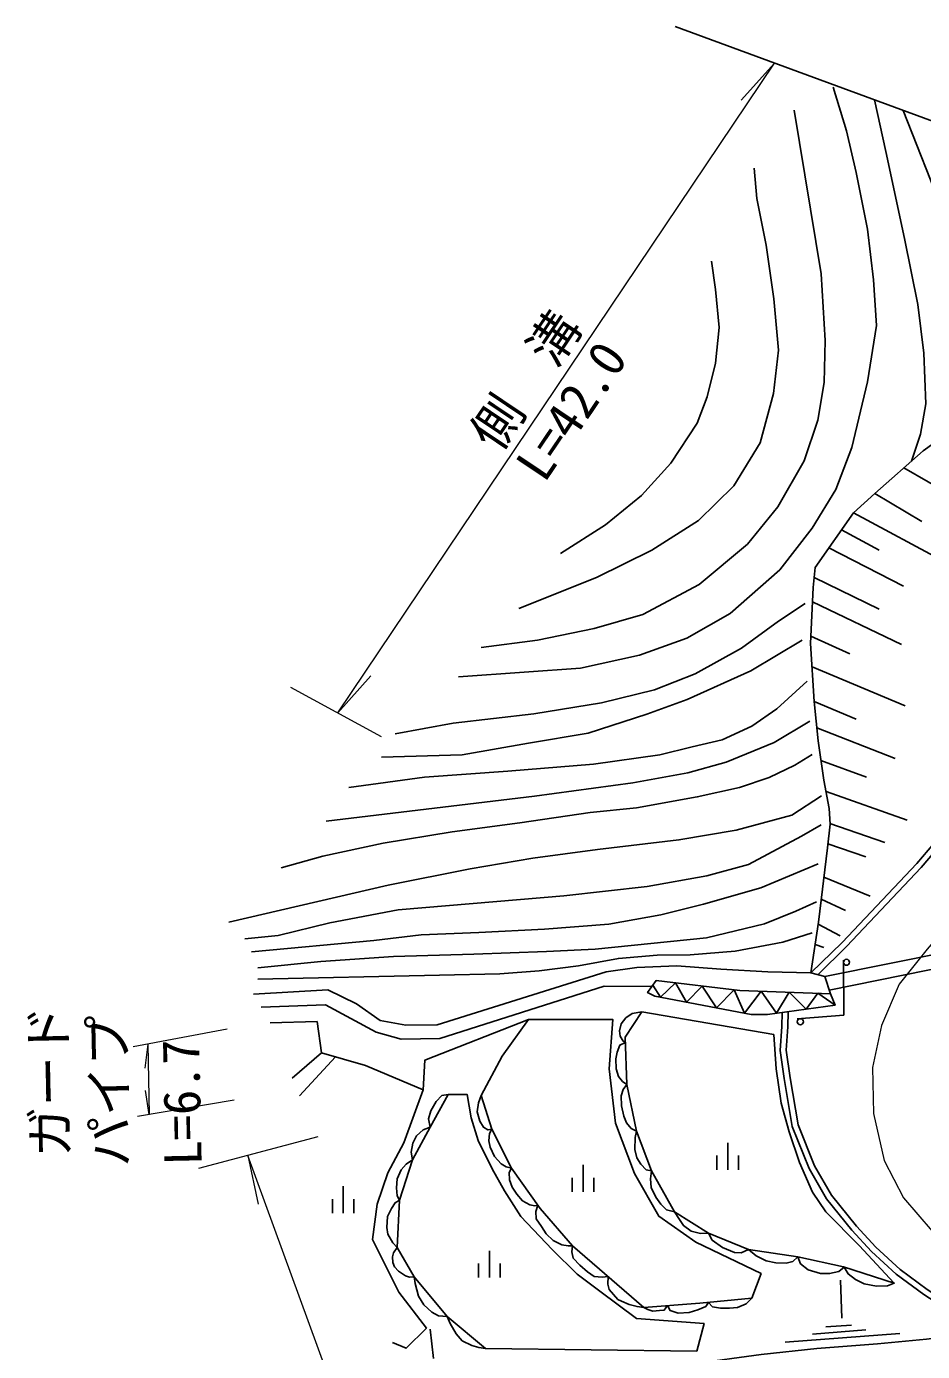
# Model space of a CAD drawing. Units: millimetres at full size, sheet at 1:1000; details may follow other scales. Extents: x 40000 to 680000, y 20000 to 380000.
# Drawn here: x 200614 to 244828, y 273588 to 339002 of the extents above; entities that cross this region are included whole.
import ezdxf
from ezdxf.enums import TextEntityAlignment as Align

# ---------------------------------------------------------------- set-up
doc = ezdxf.new("R2010")
doc.units = ezdxf.units.MM
doc.header["$LTSCALE"] = 1000
doc.linetypes.add('CHAIN', pattern=[18.5, 12, -1.5, 3.5, -1.5])
for name, color, linetype, lineweight in [('M-BGD', 7, 'Continuous', 25), ('M-BMK', 2, 'CHAIN', 13), ('M-BMK-OTRS', 5, 'Continuous', 25), ('M-STR-HTXT', 7, 'Continuous', 13)]:
    doc.layers.add(name, color=color, linetype=linetype, lineweight=lineweight)
doc.styles.add('ＭＳ ゴシック', font='')
doc.styles.get('ＭＳ ゴシック').set_extended_font_data('MS Gothic')

msp = doc.modelspace()

# ---------------------------------------------------------------- linework, layer by layer
at = {"layer": 'M-BGD'}
for p, q in [((243908, 317218), (247931, 314883)), ((242469, 315953), (244799, 314566)), ((241427, 314998), (246082, 312499)), ((240826, 314147), (242694, 313154)), ((240206, 313267), (243894, 311373)), ((239479, 311806), (242696, 310234)), ((239401, 310592), (243784, 308495)), ((239325, 308898), (241236, 308038)), ((239381, 307382), (243965, 305471)), ((239488, 305682), (241562, 304806)), ((239615, 304381), (243481, 302869)), ((239819, 302767), (242065, 301935)), ((240068, 301240), (244070, 299824)), ((240263, 299655), (242968, 298723)), ((240163, 298644), (242028, 298001)), ((239967, 297009), (242246, 296071)), ((239835, 295924), (241030, 295358)), ((240013, 292099), (257335, 295618)), ((239681, 294678), (240771, 294104)), ((240229, 291429), (257787, 294995)), ((239534, 293689), (239964, 293526)), ((214080, 286208), (215861, 288140)), ((234684, 282564), (234684, 283261)), ((235217, 282564), (235217, 283892)), ((235750, 282564), (235750, 283261)), ((228075, 281469), (228075, 282798)), ((227542, 281469), (227542, 282166)), ((228609, 281469), (228609, 282166)), ((216241, 280414), (216241, 281743)), ((215707, 280414), (215707, 281111)), ((216774, 280414), (216774, 281111)), ((223457, 277234), (223457, 278563)), ((222924, 277234), (222924, 277931)), ((223990, 277234), (223990, 277931)), ((240855, 275235), (240781, 277116)), ((240056, 274798), (241331, 274896)), ((220695, 273241), (220526, 274694)), ((238057, 274042), (243709, 274478)), ((239394, 274446), (242039, 274650))]:
    msp.add_line(p, q, dxfattribs=at)
for points in [[(240414, 336007), (241083, 333850), (241554, 331794), (242120, 328993), (242416, 326495), (242564, 324238), (242120, 321455), (241343, 318217), (240546, 316145), (239378, 314230), (237786, 312176), (235342, 310030), (233195, 308809), (230871, 307958), (227948, 307321), (225172, 307128), (221937, 306890)], [(244285, 317549), (244737, 318877), (244998, 320377), (244900, 322878), (244599, 325278), (243945, 328535), (243015, 332834), (242459, 335377)], [(223054, 308349), (225834, 308709), (228634, 309288), (231034, 309968), (233814, 311447), (236194, 313446), (237694, 315285), (238989, 317562), (239662, 319559), (239976, 321421), (240021, 323507), (239822, 326791), (238497, 334866)], [(243868, 334857), (245227, 331434), (246240, 328672), (246931, 326094), (247437, 323931), (247693, 322235), (247822, 320179)], [(236516, 332011), (236656, 330512), (237116, 328213), (237496, 325554), (237716, 323016), (237476, 320890), (236816, 318451), (235516, 316332), (233776, 314613), (231474, 313146), (228734, 311807), (224914, 310268)], [(239324, 292278), (239697, 294787), (240143, 298451), (240265, 299618), (240230, 300403), (239960, 301799), (239678, 303734), (239488, 305682), (239308, 308534), (239434, 311313), (239524, 312300), (241427, 314998), (242469, 315953), (244856, 318051), (247906, 320239), (250906, 322092), (252933, 323562), (258069, 329622)], [(239324, 292278), (240869, 293788), (244543, 297679), (246504, 299984), (248675, 303001), (250360, 305541), (252227, 308901), (253981, 312311), (254798, 314321), (257258, 322710), (258170, 325368), (259651, 329039)], [(239663, 292190), (241083, 293577), (244766, 297479), (246740, 299799), (248922, 302830), (250617, 305385), (252492, 308760), (254254, 312186), (255082, 314222), (257544, 322619), (258451, 325263), (259932, 328935)], [(226961, 312979), (229180, 314396), (230968, 315844), (232417, 317446), (233705, 319417), (234200, 320726), (234620, 322380), (234793, 324134), (234620, 326011), (234422, 327419)], [(218811, 304077), (221663, 304601), (225648, 305062), (228983, 305607), (231604, 306257), (233603, 307038), (235889, 308317), (237726, 309638), (239044, 310524)], [(238893, 308709), (236354, 307186), (233220, 305782), (231226, 305046), (228323, 304113), (225387, 303621), (222110, 303040), (218132, 302937)], [(216513, 301435), (220254, 301948), (224360, 302242), (228589, 302584), (231865, 303048), (233458, 303434), (234944, 303786), (236405, 304453), (237640, 305309), (239139, 306681)], [(239265, 304705), (237514, 303660), (235146, 302691), (233244, 302150), (230536, 301664), (225674, 300998), (215402, 299763)], [(213181, 297469), (215229, 298036), (218215, 298678), (221621, 299245), (224952, 299689), (228430, 300191), (230714, 300429), (233711, 300968), (235805, 301428), (237264, 301919), (238533, 302537), (239390, 303061)], [(239850, 301016), (238375, 300065), (235631, 299320), (232807, 298844), (228795, 298368), (225607, 297940), (222505, 297416), (218465, 296608), (210603, 294776)], [(211380, 293968), (213027, 294123), (215575, 294745), (218962, 295397), (222660, 295707), (227135, 296080), (231237, 296546), (234190, 297074), (236241, 297633), (238851, 299031), (239825, 299589)], [(239684, 297665), (236847, 296484), (234023, 295676), (231915, 295150), (229345, 294692), (226177, 294446), (222938, 294270), (220086, 294165), (217759, 293879), (211718, 293314)], [(212034, 292522), (215134, 292839), (218732, 293088), (222691, 293201), (226266, 293336), (228669, 293450), (234167, 294016), (237036, 294699), (238578, 295323), (239595, 295789)], [(239377, 294263), (237938, 293797), (235582, 293347), (233371, 293172), (231743, 293158), (229823, 292998), (227845, 292635), (225911, 292388), (223969, 292237), (221002, 292164), (212029, 291963)], [(211809, 291230), (215490, 291450), (216900, 290755), (218072, 289931), (219336, 289693), (220874, 289711), (229224, 292329), (230726, 292548), (232710, 292622), (234871, 292457), (237197, 292329), (239324, 292278), (240013, 292099), (240287, 291250), (235814, 291411), (231681, 291901), (231266, 291307), (231625, 291128), (236371, 290232), (237173, 290223), (240513, 290685), (240287, 291250)], [(238638, 290004), (240944, 290199), (240929, 292908)], [(240513, 290685), (239658, 291273), (239084, 290487), (238248, 291324), (237621, 290285), (236863, 291373), (236044, 290294), (235533, 291444), (234661, 290555), (233955, 291631), (233179, 290834), (232637, 291788), (231896, 291077), (231524, 291676)], [(231474, 291604), (229122, 291620), (221003, 289034), (219101, 289015), (217865, 289357), (215373, 290707), (212196, 290593)], [(212635, 289808), (214955, 289872), (215174, 288339), (213717, 287077)], [(225381, 289986), (220271, 287973), (220192, 286506), (219232, 283893), (218436, 282411), (217916, 280862), (217692, 279110), (218994, 276512), (220348, 274742), (219354, 273749), (218677, 274036)], [(230979, 290365), (230497, 290279), (230181, 290056), (229957, 289767), (229881, 289418), (229914, 289157), (230056, 288917), (230166, 288835), (229892, 288704), (229767, 288372), (229687, 288030), (229712, 287542), (229832, 287165), (230029, 286917), (230243, 286773), (230064, 286515), (229953, 286212), (229978, 285716), (230098, 285211), (230218, 284885), (230458, 284594), (230714, 284465), (230655, 284149), (230638, 283564), (230724, 283154), (230929, 282837), (231186, 282563), (231459, 282505), (231409, 282109), (231435, 281690), (231675, 281200), (231915, 280858), (232203, 280588), (232584, 280491), (232799, 280147), (233031, 279805), (233419, 279525), (233878, 279408), (234260, 279436), (234446, 279090), (234952, 278716), (235543, 278483), (235877, 278460), (236238, 278620), (236616, 278304), (237114, 278056), (237598, 277973), (238097, 277948), (238428, 278023), (238671, 278257), (238808, 277917), (239189, 277618), (239800, 277437), (240242, 277431), (240704, 277543), (240965, 277754), (241153, 277418), (241527, 277138), (241947, 276931), (242564, 276807), (243100, 276825), (243434, 276969)], [(237899, 290323), (237885, 289638), (237801, 288454), (237995, 287060), (238397, 284695), (239231, 282619), (240086, 281133), (241340, 279578), (242315, 278531), (243530, 277408), (244891, 276397), (246677, 275253), (249588, 274726), (253928, 272995)], [(238200, 290365), (238184, 289624), (238102, 288464), (238291, 287106), (238687, 284777), (239502, 282751), (240335, 281303), (241567, 279775), (242527, 278743), (243722, 277640), (245061, 276644), (246789, 275538), (249672, 275016), (254042, 273272)], [(215174, 288339), (217334, 287712), (220192, 286506)], [(221416, 286269), (221107, 286221), (220829, 285933), (220566, 285466), (220454, 285067), (220529, 284655), (220196, 284535), (219867, 284229), (219684, 283877), (219599, 283425), (219654, 283052), (219355, 282844), (219094, 282554), (218902, 282115), (218864, 281672), (218905, 281281), (219022, 281057), (218807, 280931), (218620, 280641), (218428, 280253), (218401, 279711), (218445, 279377), (218698, 278950), (218909, 278725), (218729, 278460), (218674, 278269), (218686, 277984), (218773, 277773), (218965, 277550), (219318, 277325), (219521, 277257), (219751, 277268), (219796, 276938), (219956, 276312), (220215, 275885), (220620, 275530), (220940, 275352), (221373, 275320), (221522, 274977), (221823, 274466), (222116, 274115), (222588, 273887), (222938, 273787), (223268, 273734)], [(223058, 286220), (222915, 285868), (222851, 285425), (222980, 284963), (223159, 284655), (223384, 284526), (223581, 284572), (223455, 284353), (223423, 283987), (223487, 283679), (223712, 283208), (224040, 282848), (224291, 282700), (224546, 282634), (224438, 282424), (224445, 282065), (224573, 281699), (224805, 281363), (225095, 281022), (225454, 280823), (225698, 280785), (225850, 280816), (225743, 280496), (225769, 280143), (226020, 279757), (226258, 279394), (226595, 279063), (227023, 278862), (227347, 278810), (227565, 278805), (227529, 278506), (227594, 278194), (227913, 277849), (228295, 277525), (228633, 277285), (229022, 277253), (229321, 277285), (229301, 276915), (229372, 276650), (229801, 276161), (229976, 276070), (230346, 275908), (230742, 275805), (231078, 275766), (231267, 275655), (231520, 275584), (231857, 275604), (232084, 275630), (232244, 275852), (232376, 275610), (232772, 275474), (233317, 275506), (233734, 275643), (234129, 275811), (234266, 276012), (234460, 275798), (234856, 275733), (235310, 275727), (235705, 275759), (236134, 275947), (236399, 276221)], [(249588, 274726), (247524, 274532), (245033, 274192), (242608, 273971), (239613, 273744), (236870, 273439), (233496, 272982), (230279, 272512), (227574, 272424), (219529, 272111)]]:
    msp.add_lwpolyline(points, dxfattribs=at)
for points in [[(225381, 289986), (229539, 289986), (229367, 287546), (229672, 284859), (230623, 282378), (231816, 280262), (233645, 278992), (236861, 277433), (236399, 276221), (233838, 275971), (231078, 275766), (227565, 278805), (225965, 280655), (224546, 282634), (223581, 284572), (223058, 286220), (224078, 288171)], [(230979, 290365), (237488, 289233), (237614, 287544), (237848, 285854), (238243, 284436), (238752, 282911), (239399, 281455), (240058, 280485), (241701, 278817), (243434, 276969), (240926, 277766), (238671, 278257), (236238, 278620), (234260, 279436), (232584, 280491), (231459, 282505), (230714, 284465), (230243, 286773), (230156, 289112)], [(221416, 286269), (222363, 286269), (222552, 285121), (222906, 284011), (223600, 282598), (224206, 281526), (225015, 280260), (226555, 278620), (227780, 277409), (228903, 276564), (230721, 275214), (234053, 274974), (233688, 273605), (223268, 273734), (221373, 275320), (219751, 277268), (218909, 278725), (219022, 281057), (219654, 283052), (220529, 284655)]]:
    msp.add_lwpolyline(points, close=True, dxfattribs=at)
for centre in [(241078, 292804), (238800, 289867)]:
    msp.add_circle(centre, 150, dxfattribs=at)
at = {"layer": 'M-BMK'}
msp.add_lwpolyline([(263481, 327627), (258752, 314312), (255463, 307631), (251808, 301614), (248635, 297623), (245053, 293459), (243682, 291731), (242800, 289688), (242364, 287615), (242413, 285334), (242929, 283012), (243890, 281179), (245305, 279529), (246784, 278360), (248687, 277548), (254401, 275605), (265996, 271294), (278876, 266761), (282710, 266009), (287095, 265751), (291839, 266248), (295652, 267166), (300137, 269037), (345865, 292133)], dxfattribs=at)
at = {"layer": 'M-BMK-OTRS'}
msp.add_line((232627, 339002), (299686, 314279), dxfattribs=at)
at = {"layer": 'M-STR-HTXT'}
for p, q in [((215972, 305115), (237523, 337196)), ((237523, 337196), (235884, 335369)), ((215972, 305115), (217612, 306942)), ((213641, 306383), (218121, 303946)), ((210520, 289505), (205879, 288632)), ((206602, 288768), (206460, 287576)), ((206602, 288768), (206675, 285286)), ((210869, 285996), (206085, 285186)), ((206675, 285286), (206483, 286471)), ((214997, 284186), (209098, 282621)), ((211542, 283269), (212053, 280868))]:
    msp.add_line(p, q, dxfattribs=at)
msp.add_lwpolyline([(350990, 263846), (308270, 241867), (302528, 239783), (298274, 238688), (295254, 238160), (292296, 237965), (288322, 238329), (283009, 239414), (252821, 247648), (234933, 252527), (229214, 255142), (224486, 257863), (220496, 261458), (218586, 264105), (217999, 265548), (211542, 283269)], dxfattribs=at)

# ---------------------------------------------------------------- texts
at = {"layer": 'M-STR-HTXT', "style": 'ＭＳ ゴシック'}
for s, rotation, p in [('側\u3000溝', 56.109, (224368, 317613)), ('L=42.0', 56.109, (226628, 316107)), ('ガード', 91.2, (203269, 283210)), ('パイプ', 91.2, (206222, 282728)), ('L=6.7', 91.2, (209809, 282795))]:
    msp.add_text(s, height=1833, rotation=rotation, dxfattribs=at).set_placement(p, align=Align.BOTTOM_LEFT)

doc.saveas('drawing.dxf')
